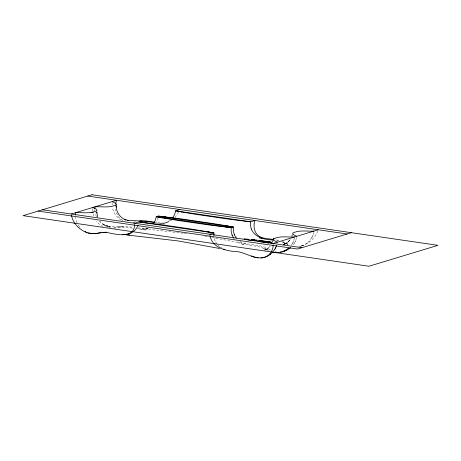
<?xml version="1.0" encoding="UTF-8"?>
<svg xmlns="http://www.w3.org/2000/svg" width="461" height="461" viewBox="0 0 461 461"><rect width="100%" height="100%" fill="white"/><g stroke="black" fill="none" stroke-linecap="round" stroke-linejoin="round"><path stroke-width="0.35" stroke-dasharray="2.31 1.73" d="M92.719 208.66L92.753 211.789M112.121 202.777L112.156 205.906M294.412 238.153L293.467 241.316M296.567 237.501L295.622 240.659M313.814 232.275L312.869 235.433M157.904 217.926L157.403 219.776L155.484 223.072M293.594 240.982L292.879 242.63M295.755 240.325L295.034 241.979M312.996 235.098L312.281 236.747M317.854 231.047C315.007 238.02 309.008 243.748 301.753 245.915M293.035 242.307L292.193 243.892M295.19 241.65L294.349 243.241M312.437 236.424L311.59 238.009M178.638 212.371L175.105 217.281M292.372 243.581L290.649 246.099M294.527 242.93L292.804 245.442M311.774 237.703L308.968 241.414M290.113 239.599L287.491 242.394L288.747 241.305L285.607 243.679M270.244 246.105L268.089 248.272M309.216 241.155L306.813 243.293M170.247 220.3C165.931 223.902 160.002 223.764 154.792 222.64M288.621 241.368L289.744 240.29L288.067 241.898M307.095 243.08L303.096 245.408M268.815 247.655L264.545 250.104L266.135 249.528L264.418 250.144M287.658 242.215L283.947 244.226L285.538 243.644L283.285 244.451L286.223 243.558L282.605 244.641L287.284 243.46L283.567 244.284M147.595 228.12L143.642 229.221L137.119 228.771M166.721 222.398L171.999 219.92M303.424 245.269L300.382 246.307M283.947 244.226L286.172 243.373L284.604 243.967M265.49 249.77L264.833 249.983L267.876 249.487L257.999 246.485L239.991 243.84M284.235 244.1L284.892 243.892M302.554 245.673L299.16 246.566M168.173 221.954L164.168 223.003L160.261 222.986L155.801 222.335M148.557 227.861L145.803 228.57L137.545 227.867M135.425 221.845L132.595 222.381M134.917 222L133.344 222.329M114.121 228.189L122.603 226.973L133.362 228.224M301.05 246.116L298.037 246.658M285.543 243.748L287.745 243.829L284.933 243.166L286.898 243.829L285.883 243.391M113.435 227.809L123.323 226.357L133.131 227.221M142.005 228.518L149.139 229.025M159.252 223.291L166.231 223.839M139.85 229.169L146.829 229.722M118.742 226.887L124.032 227.002M122.603 226.973L108.001 226.19L110.346 226.535L107.206 225.994L109.395 226.466L106.422 225.746L108.45 226.334L104.151 224.72L105.661 225.55L103.431 224.282L104.762 225.158L102.734 223.804M183.057 233.197L145.641 229.025M184.458 233.364L186.561 233.612M275.926 239.899L278.577 240.342M211.778 237.444L238.936 242.601L260.154 245.834L264.303 246.975L268.498 248.865M162.768 223.833L164.767 224.161M143.371 229.711L146.696 230.264M277.119 240.556L278.801 240.913M204.989 236.239L209.386 237.006M110.577 227.63L108.992 227.325M274.802 251.585L276.208 251.85M267.409 249.505L265.329 248.854M107.955 227.048L102.642 224.467L98.642 220.6M245.776 243.696L242.117 242.653L239.115 240.855M243.621 244.347L239.962 243.304L236.464 241.115M281.55 241.748L285.826 243.385M283.607 242.59L288.004 244.895M282.432 241.478L288.546 244.854M282.893 242.261L284.045 242.774M263.49 248.145L266.343 249.516M122.897 220.669L118.644 217.108L116.063 212.048M121.255 220.11C116.598 217.436 113.279 212.625 112.351 207.341M102.959 226.593L99.346 224.242L96.268 220.963M270.578 250.023L268.25 248.721M268.602 250.778L266.095 249.372M219.983 246.9L222.715 248.537M103.892 224.709L100.244 221.459M217.661 244.739L219.436 246.572M79.24 226.484L78.214 224.997M79.43 226.714L80.035 227.463M215.045 240.757L214.169 237.686M216.768 243.823L214.809 240.169M96.355 216.716L95.104 212.567M76.952 222.6L75.506 217.016M93.675 216.019L92.949 213.224M115.797 211.011L115.498 209.219M94.822 209.692L94.908 211.132"/><path stroke-width="0.69" d="M96.822 212.175L96.822 212.959L96.827 211.732M116.224 206.298L116.224 207.075L116.23 205.848C116.016 212.031 120.148 217.961 125.98 219.995L124.291 219.229M213.939 235.652L213.956 232.926L203.491 231.07A78.347 5.054 7.8 0 0 192.197 229.209L163.125 224.962A78.364 5.059 7.8 0 0 150.903 223.378L139.009 221.966L134.698 223.274M75.431 215.091L75.587 212.688C82.559 212.273 90.61 214.065 96.954 210.619L96.326 209.225L92.834 207.462M94.845 208.43L94.989 206.81C101.962 206.39 110.012 208.182 116.356 204.736L115.728 203.347L112.236 201.584M294.619 236.971C287.647 237.386 279.596 235.594 273.258 239.04L273.886 240.435L277.372 242.198M273.137 244.826C273.373 250.231 269.852 255.532 264.649 257.163M134.641 224.49C134.577 238.412 117.094 234.747 108.623 232.811C100.769 231.249 92.649 236.136 85.158 231.854M244.221 239.582L244.295 239L247.401 239.167L248.571 239.524L248.491 240.1M247.321 239.749L247.401 239.167M271.656 242.959L271.736 242.377L269.881 241.818L251.262 239.374L251.182 239.956L254.628 240.723M252.68 240.412L252.761 239.829L251.262 239.374M254.161 240.112L254.236 239.53M269.754 242.682L268.481 242.498L268.561 241.916L268.037 241.806L259.485 240.677L271.996 242.774M269.8 242.4L269.881 241.818M115.705 203.543L116.547 200.276L71.276 213.996M138.116 225.245C135.983 230.921 129.967 234.977 123.865 234.419M272.964 240.573L272.509 242.065M292.366 234.695L291.911 236.182M276.606 245.471L276.22 246.543M276.352 246.209L275.632 247.857M275.787 247.534L274.946 249.119M275.125 248.807L272.324 252.524M153.329 223.723L155.248 220.427L156.256 216.739L158.411 216.082L170.305 217.5A78.364 5.059 7.8 0 1 182.527 219.079L211.605 223.331A78.347 5.054 7.8 0 1 222.905 225.193M172.725 217.846L174.65 214.544L175.653 210.856L179.969 209.548M272.572 252.265L270.163 254.403M288.793 248.041L287.41 249.176M115.734 205.306L116.356 204.736M273.258 239.04L273.874 238.475M290.684 247.626L289.566 248.519M270.451 254.184C260.35 262.954 248.848 253.855 238.337 251.775C227.279 251.216 212.371 248.594 209.939 235.502M287.693 248.957L282.351 251.792M289.71 248.421L285.849 250.64M286.177 250.496L284.512 251.141M282.691 251.677L280.98 252.184M209.646 234.228L213.956 232.926L139.009 221.966M273.062 243.506L318.332 229.78M351.472 232.69L297.576 249.026L38.142 211.086M283.135 251.533L284.679 251.089M263.732 257.417L260.914 257.866M283.308 251.499L281.734 251.815M281.152 252.15L276.911 252.703L272.474 252.19M101.074 232.534L96.701 233.439M260.021 241.241L261.433 241.028L259.606 241.23M91.076 212.4L93.387 212.077M139.764 221.021L145.866 220.917L154.452 222.133M95.634 233.583L92.598 233.658L88.212 232.822M280.668 251.954L280.317 251.988M102.313 232.373L106.791 232.229M248.571 239.524L248.37 239.541A9.076 0.588 7.8 0 0 248.139 239.639L250.646 240.319M140.392 221.142L142.005 221.09M122.603 234.401L129.737 234.903M314.022 231.088C307.049 231.508 298.999 229.716 292.66 233.162L293.288 234.557L296.775 236.314M270.872 243.339L272.105 243.402M257.797 241.397L268.757 242.872L267.334 242.895M265.536 242.745L264.424 242.624M258.229 257.889L254.017 257.088L251.354 256.005M226.478 227.146L231.203 227.699L233.358 227.043C232.949 230.984 233.958 235.029 236.395 238.17M245.88 221.268L250.605 221.816L254.916 220.508C253.302 225.406 253.815 231.203 257.538 235.024C261.975 239.069 268.406 238.446 273.897 239.605M248.26 221.545L241.103 220.698M160.751 216.353L165.487 216.912M228.863 227.429L219.292 226.282M141.348 222.231L146.085 222.79M241.126 220.698L238.694 220.398A78.364 5.059 7.8 0 1 226.484 218.819L197.412 214.567A78.364 5.059 7.8 0 1 186.106 212.705L175.653 210.856L250.605 221.816C249.084 235.26 262.055 239.991 273.264 239.962M261.387 241.362L268.481 242.498M126.239 234.903L178.009 240.919L219.534 248.479M251.452 240.446L256.5 240.694L252.761 239.829M259.393 237.962L263.024 238.464M87.723 196.058L347.162 233.998M158.411 216.082L233.358 227.043L225.054 225.562M154.47 222.594L144.863 221.222L127.397 220.306L128.798 220.589L125.052 219.569M268.561 241.916L271.736 242.377M42.452 209.784L301.892 247.718M223.568 249.142L224.974 249.361M222.894 225.187L225.077 225.562M233.86 238.32L232.137 235.248L231.18 231.531L231.203 227.699L156.256 216.739L166.703 218.589A78.364 5.059 7.8 0 0 178.009 220.45L207.081 224.703A78.364 5.059 7.8 0 0 219.309 226.282M177.669 211.224L181.807 211.962M227.204 225.936L231.341 226.674M158.267 217.102L162.41 217.846M207.802 231.814L211.939 232.557M244.295 239L247.205 239.881M87.198 232.465L86.864 232.332M85.879 231.895L85.556 231.733M85.331 231.935C78.52 228.927 72.878 222.761 71.461 215.339M251.694 229.647L251.458 229.059M234.447 234.874L234.211 234.286M232.292 235.531L232.056 234.943M97.669 216.935L96.839 212.613M92.033 194.755L23.05 215.662L368.967 266.245L437.95 245.338L92.033 194.755"/></g></svg>
